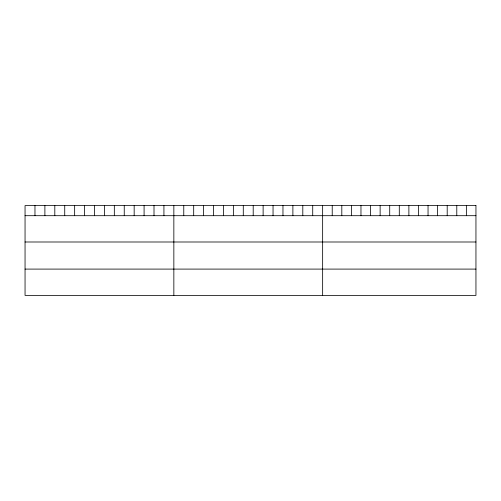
<?xml version="1.0" encoding="UTF-8"?>
<svg xmlns="http://www.w3.org/2000/svg" width="501" height="501" viewBox="0 0 501 501"><rect width="100%" height="100%" fill="white"/><g stroke="black" fill="none" stroke-linecap="round" stroke-linejoin="round"><path stroke-width="0.75" d="M25.05 215.693L475.95 215.693M25.05 241.996L475.95 241.996M25.05 269.093L475.95 269.093M466.368 205.604L466.368 215.693M456.787 205.604L456.787 215.693M447.205 205.604L447.205 215.693M437.623 205.604L437.623 215.693M428.042 205.604L428.042 215.693M418.46 205.604L418.46 215.693M408.879 205.604L408.879 215.693M399.297 205.604L399.297 215.693M389.715 205.604L389.715 215.693M380.134 205.604L380.134 215.693M370.552 205.604L370.552 215.693M360.97 205.604L360.97 215.693M351.389 205.604L351.389 215.693M341.807 205.604L341.807 215.693M332.226 205.604L332.226 215.693M322.644 205.604L322.644 295.396M312.724 205.604L312.724 215.693M302.804 205.604L302.804 215.693M292.885 205.604L292.885 215.693M282.965 205.604L282.965 215.693M273.045 205.604L273.045 215.693M263.125 205.604L263.125 215.693M253.205 205.604L253.205 215.693M243.286 205.604L243.286 215.693M233.366 205.604L233.366 215.693M223.446 205.604L223.446 215.693M213.526 205.604L213.526 215.693M203.606 205.604L203.606 215.693M193.687 205.604L193.687 215.693M183.767 205.604L183.767 215.693M173.847 205.604L173.847 295.396M163.927 205.604L163.927 215.693M154.007 205.604L154.007 215.693M144.088 205.604L144.088 215.693M134.168 205.604L134.168 215.693M124.248 205.604L124.248 215.693M114.328 205.604L114.328 215.693M104.408 205.604L104.408 215.693M94.489 205.604L94.489 215.693M84.569 205.604L84.569 215.693M74.649 205.604L74.649 215.693M64.729 205.604L64.729 215.693M54.809 205.604L54.809 215.693M44.89 205.604L44.89 215.693M34.97 205.604L34.97 215.693M475.95 205.604L25.05 205.604L25.05 295.396L475.95 295.396L475.95 205.604"/></g></svg>
